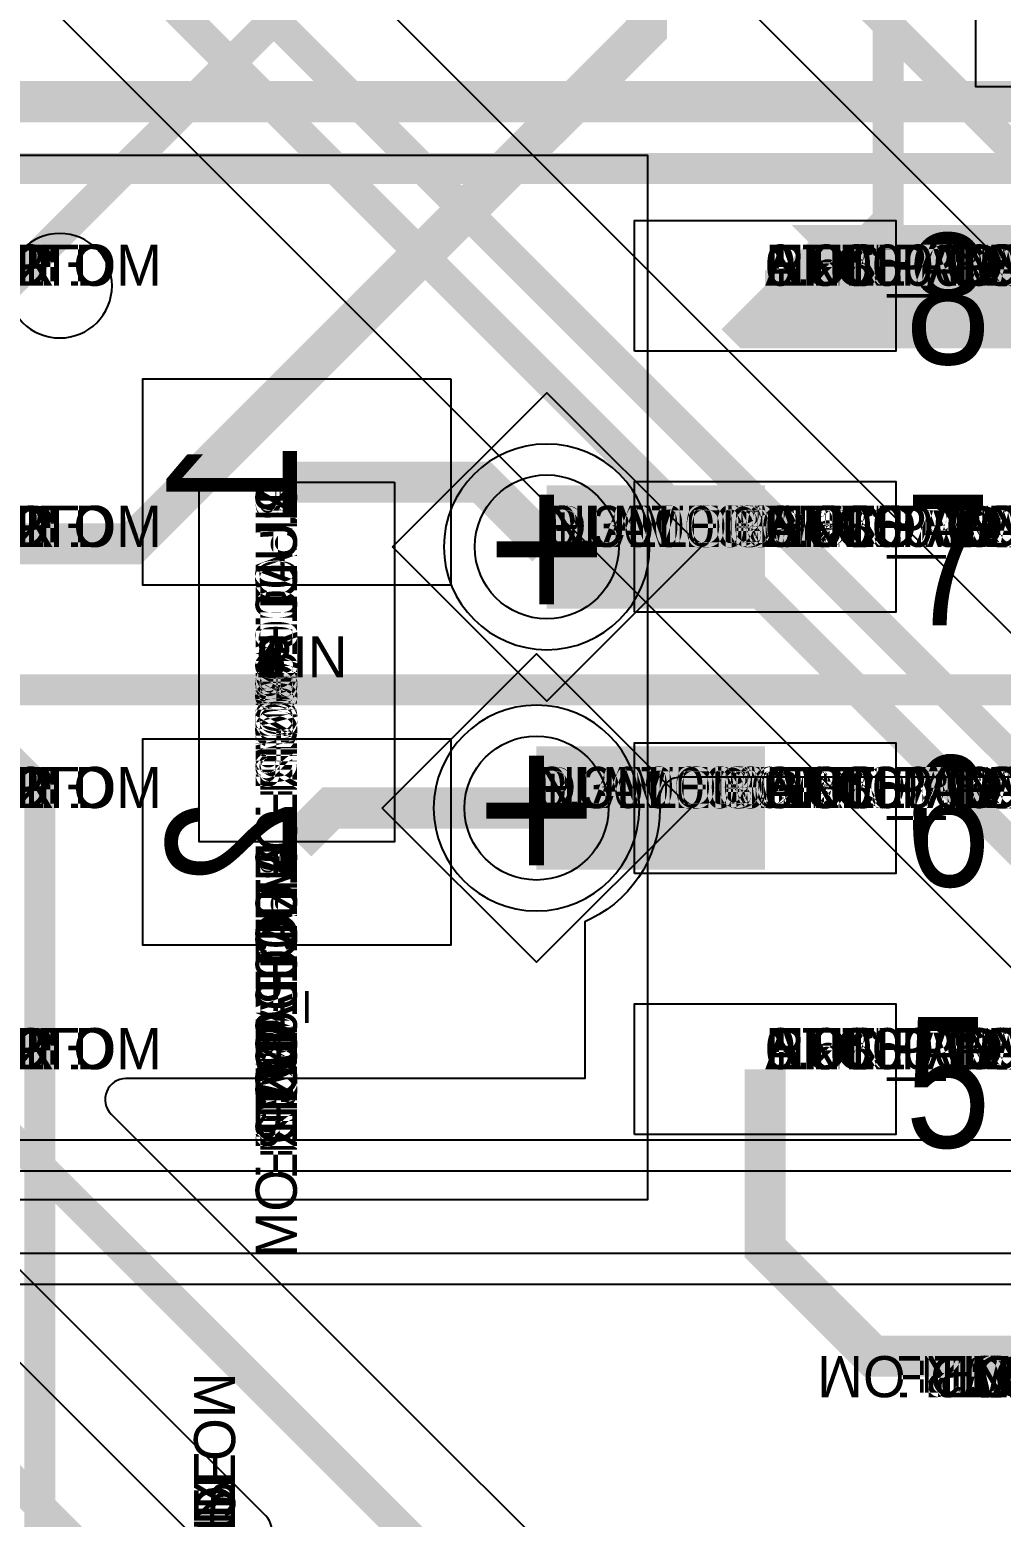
# Model space of a CAD drawing. Extents: x 0 to 323, y 0 to 320.
# Drawn here: x 88.4 to 93.12, y 23.52 to 30.75 of the extents above; entities that cross this region are included whole.
import ezdxf
from ezdxf.enums import TextEntityAlignment as Align

# ---------------------------------------------------------------- set-up
doc = ezdxf.new("R2010")
doc.units = 0
doc.header["$MEASUREMENT"] = 0
doc.layers.get('0').update_dxf_attribs({"linetype": 'CONTINUOUS'})
for name, color, linetype in [('CDN_FIGURES', 7, 'CONTINUOUS'), ('ETCH_BOTTOM', 7, 'CONTINUOUS'), ('ETCH_GND', 3, 'CONTINUOUS'), ('ETCH_INT1', 4, 'CONTINUOUS'), ('ETCH_INT2', 5, 'CONTINUOUS'), ('ETCH_PWR', 6, 'CONTINUOUS'), ('ETCH_TOP', 2, 'CONTINUOUS'), ('MANUFACTURING_NCLEGEND-1-6', 8, 'CONTINUOUS'), ('PACKAGE_GEOMETRY_ASSEMBLY_TOP', 11, 'CONTINUOUS'), ('PACKAGE_GEOMETRY_PIN_NUMBER', 9, 'CONTINUOUS')]:
    doc.layers.add(name, color=color, linetype=linetype)

# ---------------------------------------------------------------- blocks, each defined once
blk = doc.blocks.new('PAD_INFO')
for tag in ['SHAPE_TYPE', 'PAD_HEIGHT', 'PAD_LAYER', 'PAD_TYPE', 'PAD_WIDTH']:
    blk.add_attdef(tag, (0, 0), '', height=0.2)
at = {"flags": 2}
blk.add_attdef('CDN_TYPE', (0, 0), '', height=0.2, dxfattribs=at)
blk = doc.blocks.new('DRILL_INFO')
at = {"flags": 2}
blk.add_attdef('CDN_TYPE', (0, 0), '', height=0.2, dxfattribs=at)
for tag in ['FSHAPE', 'FCHAR', 'DRILL_HEIGHT', 'DIAMETER', 'PLATED', 'DRILL_WIDTH']:
    blk.add_attdef(tag, (0, 0), '', height=0.2)
blk = doc.blocks.new('VIA0700X0300')
at = {"layer": 'ETCH_BOTTOM'}
blk.add_circle((0, 0), 0.35, dxfattribs=at)
at = {"layer": 'ETCH_GND'}
blk.add_circle((0, 0), 0.35, dxfattribs=at)
at = {"layer": 'ETCH_INT1'}
blk.add_circle((0, 0), 0.35, dxfattribs=at)
at = {"layer": 'ETCH_INT2'}
blk.add_circle((0, 0), 0.35, dxfattribs=at)
at = {"layer": 'ETCH_PWR'}
blk.add_circle((0, 0), 0.35, dxfattribs=at)
at = {"layer": 'ETCH_TOP'}
blk.add_circle((0, 0), 0.35, dxfattribs=at)
ref = blk.add_blockref('PAD_INFO', (0, 0))
ref.add_attrib('PAD_LAYER', 'ETCH_TOP', (0, 0), dxfattribs={"height": 0.2})
ref.add_attrib('SHAPE_TYPE', 'NULL', (0, 0), dxfattribs={"height": 0.2})
ref.add_attrib('PAD_TYPE', 'ANTIPAD', (0, 0), dxfattribs={"height": 0.2})
ref.add_attrib('PAD_WIDTH', '0.000000', (0, 0), dxfattribs={"height": 0.2})
ref.add_attrib('PAD_HEIGHT', '0.000000', (0, 0), dxfattribs={"height": 0.2})
ref = blk.add_blockref('PAD_INFO', (0, 0))
ref.add_attrib('PAD_LAYER', 'ETCH_GND', (0, 0), dxfattribs={"height": 0.2})
ref.add_attrib('SHAPE_TYPE', 'NULL', (0, 0), dxfattribs={"height": 0.2})
ref.add_attrib('PAD_TYPE', 'ANTIPAD', (0, 0), dxfattribs={"height": 0.2})
ref.add_attrib('PAD_WIDTH', '0.000000', (0, 0), dxfattribs={"height": 0.2})
ref.add_attrib('PAD_HEIGHT', '0.000000', (0, 0), dxfattribs={"height": 0.2})
ref = blk.add_blockref('PAD_INFO', (0, 0))
ref.add_attrib('PAD_LAYER', 'ETCH_INT1', (0, 0), dxfattribs={"height": 0.2})
ref.add_attrib('SHAPE_TYPE', 'NULL', (0, 0), dxfattribs={"height": 0.2})
ref.add_attrib('PAD_TYPE', 'ANTIPAD', (0, 0), dxfattribs={"height": 0.2})
ref.add_attrib('PAD_WIDTH', '0.000000', (0, 0), dxfattribs={"height": 0.2})
ref.add_attrib('PAD_HEIGHT', '0.000000', (0, 0), dxfattribs={"height": 0.2})
ref = blk.add_blockref('PAD_INFO', (0, 0))
ref.add_attrib('PAD_LAYER', 'ETCH_INT2', (0, 0), dxfattribs={"height": 0.2})
ref.add_attrib('SHAPE_TYPE', 'NULL', (0, 0), dxfattribs={"height": 0.2})
ref.add_attrib('PAD_TYPE', 'ANTIPAD', (0, 0), dxfattribs={"height": 0.2})
ref.add_attrib('PAD_WIDTH', '0.000000', (0, 0), dxfattribs={"height": 0.2})
ref.add_attrib('PAD_HEIGHT', '0.000000', (0, 0), dxfattribs={"height": 0.2})
ref = blk.add_blockref('PAD_INFO', (0, 0))
ref.add_attrib('PAD_LAYER', 'ETCH_PWR', (0, 0), dxfattribs={"height": 0.2})
ref.add_attrib('SHAPE_TYPE', 'NULL', (0, 0), dxfattribs={"height": 0.2})
ref.add_attrib('PAD_TYPE', 'ANTIPAD', (0, 0), dxfattribs={"height": 0.2})
ref.add_attrib('PAD_WIDTH', '0.000000', (0, 0), dxfattribs={"height": 0.2})
ref.add_attrib('PAD_HEIGHT', '0.000000', (0, 0), dxfattribs={"height": 0.2})
ref = blk.add_blockref('PAD_INFO', (0, 0))
ref.add_attrib('PAD_LAYER', 'ETCH_BOTTOM', (0, 0), dxfattribs={"height": 0.2})
ref.add_attrib('SHAPE_TYPE', 'NULL', (0, 0), dxfattribs={"height": 0.2})
ref.add_attrib('PAD_TYPE', 'ANTIPAD', (0, 0), dxfattribs={"height": 0.2})
ref.add_attrib('PAD_WIDTH', '0.000000', (0, 0), dxfattribs={"height": 0.2})
ref.add_attrib('PAD_HEIGHT', '0.000000', (0, 0), dxfattribs={"height": 0.2})
ref = blk.add_blockref('PAD_INFO', (0, 0))
ref.add_attrib('PAD_LAYER', 'ETCH_TOP', (0, 0), dxfattribs={"height": 0.2})
ref.add_attrib('SHAPE_TYPE', 'NULL', (0, 0), dxfattribs={"height": 0.2})
ref.add_attrib('PAD_TYPE', 'THERMAL', (0, 0), dxfattribs={"height": 0.2})
ref.add_attrib('PAD_WIDTH', '0.000000', (0, 0), dxfattribs={"height": 0.2})
ref.add_attrib('PAD_HEIGHT', '0.000000', (0, 0), dxfattribs={"height": 0.2})
ref = blk.add_blockref('PAD_INFO', (0, 0))
ref.add_attrib('PAD_LAYER', 'ETCH_GND', (0, 0), dxfattribs={"height": 0.2})
ref.add_attrib('SHAPE_TYPE', 'NULL', (0, 0), dxfattribs={"height": 0.2})
ref.add_attrib('PAD_TYPE', 'THERMAL', (0, 0), dxfattribs={"height": 0.2})
ref.add_attrib('PAD_WIDTH', '0.000000', (0, 0), dxfattribs={"height": 0.2})
ref.add_attrib('PAD_HEIGHT', '0.000000', (0, 0), dxfattribs={"height": 0.2})
ref = blk.add_blockref('PAD_INFO', (0, 0))
ref.add_attrib('PAD_LAYER', 'ETCH_INT1', (0, 0), dxfattribs={"height": 0.2})
ref.add_attrib('SHAPE_TYPE', 'NULL', (0, 0), dxfattribs={"height": 0.2})
ref.add_attrib('PAD_TYPE', 'THERMAL', (0, 0), dxfattribs={"height": 0.2})
ref.add_attrib('PAD_WIDTH', '0.000000', (0, 0), dxfattribs={"height": 0.2})
ref.add_attrib('PAD_HEIGHT', '0.000000', (0, 0), dxfattribs={"height": 0.2})
ref = blk.add_blockref('PAD_INFO', (0, 0))
ref.add_attrib('PAD_LAYER', 'ETCH_INT2', (0, 0), dxfattribs={"height": 0.2})
ref.add_attrib('SHAPE_TYPE', 'NULL', (0, 0), dxfattribs={"height": 0.2})
ref.add_attrib('PAD_TYPE', 'THERMAL', (0, 0), dxfattribs={"height": 0.2})
ref.add_attrib('PAD_WIDTH', '0.000000', (0, 0), dxfattribs={"height": 0.2})
ref.add_attrib('PAD_HEIGHT', '0.000000', (0, 0), dxfattribs={"height": 0.2})
ref = blk.add_blockref('PAD_INFO', (0, 0))
ref.add_attrib('PAD_LAYER', 'ETCH_PWR', (0, 0), dxfattribs={"height": 0.2})
ref.add_attrib('SHAPE_TYPE', 'NULL', (0, 0), dxfattribs={"height": 0.2})
ref.add_attrib('PAD_TYPE', 'THERMAL', (0, 0), dxfattribs={"height": 0.2})
ref.add_attrib('PAD_WIDTH', '0.000000', (0, 0), dxfattribs={"height": 0.2})
ref.add_attrib('PAD_HEIGHT', '0.000000', (0, 0), dxfattribs={"height": 0.2})
ref = blk.add_blockref('PAD_INFO', (0, 0))
ref.add_attrib('PAD_LAYER', 'ETCH_BOTTOM', (0, 0), dxfattribs={"height": 0.2})
ref.add_attrib('SHAPE_TYPE', 'NULL', (0, 0), dxfattribs={"height": 0.2})
ref.add_attrib('PAD_TYPE', 'THERMAL', (0, 0), dxfattribs={"height": 0.2})
ref.add_attrib('PAD_WIDTH', '0.000000', (0, 0), dxfattribs={"height": 0.2})
ref.add_attrib('PAD_HEIGHT', '0.000000', (0, 0), dxfattribs={"height": 0.2})
ref = blk.add_blockref('PAD_INFO', (0, 0))
ref.add_attrib('PAD_LAYER', 'ETCH_TOP', (0, 0), dxfattribs={"height": 0.2})
ref.add_attrib('SHAPE_TYPE', 'CIRCLE', (0, 0), dxfattribs={"height": 0.2})
ref.add_attrib('PAD_TYPE', 'REGULAR', (0, 0), dxfattribs={"height": 0.2})
ref.add_attrib('PAD_WIDTH', '0.700000', (0, 0), dxfattribs={"height": 0.2})
ref.add_attrib('PAD_HEIGHT', '0.700000', (0, 0), dxfattribs={"height": 0.2})
ref = blk.add_blockref('PAD_INFO', (0, 0))
ref.add_attrib('PAD_LAYER', 'ETCH_GND', (0, 0), dxfattribs={"height": 0.2})
ref.add_attrib('SHAPE_TYPE', 'CIRCLE', (0, 0), dxfattribs={"height": 0.2})
ref.add_attrib('PAD_TYPE', 'REGULAR', (0, 0), dxfattribs={"height": 0.2})
ref.add_attrib('PAD_WIDTH', '0.700000', (0, 0), dxfattribs={"height": 0.2})
ref.add_attrib('PAD_HEIGHT', '0.700000', (0, 0), dxfattribs={"height": 0.2})
ref = blk.add_blockref('PAD_INFO', (0, 0))
ref.add_attrib('PAD_LAYER', 'ETCH_INT1', (0, 0), dxfattribs={"height": 0.2})
ref.add_attrib('SHAPE_TYPE', 'CIRCLE', (0, 0), dxfattribs={"height": 0.2})
ref.add_attrib('PAD_TYPE', 'REGULAR', (0, 0), dxfattribs={"height": 0.2})
ref.add_attrib('PAD_WIDTH', '0.700000', (0, 0), dxfattribs={"height": 0.2})
ref.add_attrib('PAD_HEIGHT', '0.700000', (0, 0), dxfattribs={"height": 0.2})
ref = blk.add_blockref('PAD_INFO', (0, 0))
ref.add_attrib('PAD_LAYER', 'ETCH_INT2', (0, 0), dxfattribs={"height": 0.2})
ref.add_attrib('SHAPE_TYPE', 'CIRCLE', (0, 0), dxfattribs={"height": 0.2})
ref.add_attrib('PAD_TYPE', 'REGULAR', (0, 0), dxfattribs={"height": 0.2})
ref.add_attrib('PAD_WIDTH', '0.700000', (0, 0), dxfattribs={"height": 0.2})
ref.add_attrib('PAD_HEIGHT', '0.700000', (0, 0), dxfattribs={"height": 0.2})
ref = blk.add_blockref('PAD_INFO', (0, 0))
ref.add_attrib('PAD_LAYER', 'ETCH_PWR', (0, 0), dxfattribs={"height": 0.2})
ref.add_attrib('SHAPE_TYPE', 'CIRCLE', (0, 0), dxfattribs={"height": 0.2})
ref.add_attrib('PAD_TYPE', 'REGULAR', (0, 0), dxfattribs={"height": 0.2})
ref.add_attrib('PAD_WIDTH', '0.700000', (0, 0), dxfattribs={"height": 0.2})
ref.add_attrib('PAD_HEIGHT', '0.700000', (0, 0), dxfattribs={"height": 0.2})
ref = blk.add_blockref('PAD_INFO', (0, 0))
ref.add_attrib('PAD_LAYER', 'ETCH_BOTTOM', (0, 0), dxfattribs={"height": 0.2})
ref.add_attrib('SHAPE_TYPE', 'CIRCLE', (0, 0), dxfattribs={"height": 0.2})
ref.add_attrib('PAD_TYPE', 'REGULAR', (0, 0), dxfattribs={"height": 0.2})
ref.add_attrib('PAD_WIDTH', '0.700000', (0, 0), dxfattribs={"height": 0.2})
ref.add_attrib('PAD_HEIGHT', '0.700000', (0, 0), dxfattribs={"height": 0.2})
ref = blk.add_blockref('DRILL_INFO', (0, 0))
ref.add_attrib('DIAMETER', '0.300000', (0, 0), dxfattribs={"height": 0.2})
ref.add_attrib('PLATED', 'PLATED', (0, 0), dxfattribs={"height": 0.2})
ref.add_attrib('FSHAPE', 'DIAMOND', (0, 0), dxfattribs={"height": 0.2})
ref.add_attrib('FCHAR', '+', (0, 0), dxfattribs={"height": 0.2})
ref.add_attrib('DRILL_WIDTH', '1.500000', (0, 0), dxfattribs={"height": 0.2})
ref.add_attrib('DRILL_HEIGHT', '1.500000', (0, 0), dxfattribs={"height": 0.2})
for tag in ['CDN_TYPE', 'PIN']:
    blk.add_attdef(tag, (0, 0), '', height=0.2)
at = {"flags": 2}
for tag in ['PSTKNAME', 'BBV']:
    blk.add_attdef(tag, (0, 0), '', height=0.2, dxfattribs=at)
blk = doc.blocks.new('FIGURE_DIAMOND')
at = {"layer": 'CDN_FIGURES'}
blk.add_lwpolyline([(-0.5, 0), (0, 0.5), (0.5, 0), (0, -0.5)], close=True, dxfattribs=at)
blk = doc.blocks.new('SMD50_25')
at = {"layer": 'ETCH_TOP'}
blk.add_lwpolyline([(-0.635, -0.3175), (-0.635, 0.3175), (0.635, 0.3175), (0.635, -0.3175)], close=True, dxfattribs=at)
ref = blk.add_blockref('PAD_INFO', (0, 0))
ref.add_attrib('PAD_LAYER', 'ETCH_TOP', (0, 0), dxfattribs={"height": 0.2})
ref.add_attrib('SHAPE_TYPE', 'NULL', (0, 0), dxfattribs={"height": 0.2})
ref.add_attrib('PAD_TYPE', 'ANTIPAD', (0, 0), dxfattribs={"height": 0.2})
ref.add_attrib('PAD_WIDTH', '0.000000', (0, 0), dxfattribs={"height": 0.2})
ref.add_attrib('PAD_HEIGHT', '0.000000', (0, 0), dxfattribs={"height": 0.2})
ref = blk.add_blockref('PAD_INFO', (0, 0))
ref.add_attrib('PAD_LAYER', 'ETCH_GND', (0, 0), dxfattribs={"height": 0.2})
ref.add_attrib('SHAPE_TYPE', 'NULL', (0, 0), dxfattribs={"height": 0.2})
ref.add_attrib('PAD_TYPE', 'ANTIPAD', (0, 0), dxfattribs={"height": 0.2})
ref.add_attrib('PAD_WIDTH', '0.000000', (0, 0), dxfattribs={"height": 0.2})
ref.add_attrib('PAD_HEIGHT', '0.000000', (0, 0), dxfattribs={"height": 0.2})
ref = blk.add_blockref('PAD_INFO', (0, 0))
ref.add_attrib('PAD_LAYER', 'ETCH_INT1', (0, 0), dxfattribs={"height": 0.2})
ref.add_attrib('SHAPE_TYPE', 'NULL', (0, 0), dxfattribs={"height": 0.2})
ref.add_attrib('PAD_TYPE', 'ANTIPAD', (0, 0), dxfattribs={"height": 0.2})
ref.add_attrib('PAD_WIDTH', '0.000000', (0, 0), dxfattribs={"height": 0.2})
ref.add_attrib('PAD_HEIGHT', '0.000000', (0, 0), dxfattribs={"height": 0.2})
ref = blk.add_blockref('PAD_INFO', (0, 0))
ref.add_attrib('PAD_LAYER', 'ETCH_INT2', (0, 0), dxfattribs={"height": 0.2})
ref.add_attrib('SHAPE_TYPE', 'NULL', (0, 0), dxfattribs={"height": 0.2})
ref.add_attrib('PAD_TYPE', 'ANTIPAD', (0, 0), dxfattribs={"height": 0.2})
ref.add_attrib('PAD_WIDTH', '0.000000', (0, 0), dxfattribs={"height": 0.2})
ref.add_attrib('PAD_HEIGHT', '0.000000', (0, 0), dxfattribs={"height": 0.2})
ref = blk.add_blockref('PAD_INFO', (0, 0))
ref.add_attrib('PAD_LAYER', 'ETCH_PWR', (0, 0), dxfattribs={"height": 0.2})
ref.add_attrib('SHAPE_TYPE', 'NULL', (0, 0), dxfattribs={"height": 0.2})
ref.add_attrib('PAD_TYPE', 'ANTIPAD', (0, 0), dxfattribs={"height": 0.2})
ref.add_attrib('PAD_WIDTH', '0.000000', (0, 0), dxfattribs={"height": 0.2})
ref.add_attrib('PAD_HEIGHT', '0.000000', (0, 0), dxfattribs={"height": 0.2})
ref = blk.add_blockref('PAD_INFO', (0, 0))
ref.add_attrib('PAD_LAYER', 'ETCH_BOTTOM', (0, 0), dxfattribs={"height": 0.2})
ref.add_attrib('SHAPE_TYPE', 'NULL', (0, 0), dxfattribs={"height": 0.2})
ref.add_attrib('PAD_TYPE', 'ANTIPAD', (0, 0), dxfattribs={"height": 0.2})
ref.add_attrib('PAD_WIDTH', '0.000000', (0, 0), dxfattribs={"height": 0.2})
ref.add_attrib('PAD_HEIGHT', '0.000000', (0, 0), dxfattribs={"height": 0.2})
ref = blk.add_blockref('PAD_INFO', (0, 0))
ref.add_attrib('PAD_LAYER', 'ETCH_TOP', (0, 0), dxfattribs={"height": 0.2})
ref.add_attrib('SHAPE_TYPE', 'NULL', (0, 0), dxfattribs={"height": 0.2})
ref.add_attrib('PAD_TYPE', 'THERMAL', (0, 0), dxfattribs={"height": 0.2})
ref.add_attrib('PAD_WIDTH', '0.000000', (0, 0), dxfattribs={"height": 0.2})
ref.add_attrib('PAD_HEIGHT', '0.000000', (0, 0), dxfattribs={"height": 0.2})
ref = blk.add_blockref('PAD_INFO', (0, 0))
ref.add_attrib('PAD_LAYER', 'ETCH_GND', (0, 0), dxfattribs={"height": 0.2})
ref.add_attrib('SHAPE_TYPE', 'NULL', (0, 0), dxfattribs={"height": 0.2})
ref.add_attrib('PAD_TYPE', 'THERMAL', (0, 0), dxfattribs={"height": 0.2})
ref.add_attrib('PAD_WIDTH', '0.000000', (0, 0), dxfattribs={"height": 0.2})
ref.add_attrib('PAD_HEIGHT', '0.000000', (0, 0), dxfattribs={"height": 0.2})
ref = blk.add_blockref('PAD_INFO', (0, 0))
ref.add_attrib('PAD_LAYER', 'ETCH_INT1', (0, 0), dxfattribs={"height": 0.2})
ref.add_attrib('SHAPE_TYPE', 'NULL', (0, 0), dxfattribs={"height": 0.2})
ref.add_attrib('PAD_TYPE', 'THERMAL', (0, 0), dxfattribs={"height": 0.2})
ref.add_attrib('PAD_WIDTH', '0.000000', (0, 0), dxfattribs={"height": 0.2})
ref.add_attrib('PAD_HEIGHT', '0.000000', (0, 0), dxfattribs={"height": 0.2})
ref = blk.add_blockref('PAD_INFO', (0, 0))
ref.add_attrib('PAD_LAYER', 'ETCH_INT2', (0, 0), dxfattribs={"height": 0.2})
ref.add_attrib('SHAPE_TYPE', 'NULL', (0, 0), dxfattribs={"height": 0.2})
ref.add_attrib('PAD_TYPE', 'THERMAL', (0, 0), dxfattribs={"height": 0.2})
ref.add_attrib('PAD_WIDTH', '0.000000', (0, 0), dxfattribs={"height": 0.2})
ref.add_attrib('PAD_HEIGHT', '0.000000', (0, 0), dxfattribs={"height": 0.2})
ref = blk.add_blockref('PAD_INFO', (0, 0))
ref.add_attrib('PAD_LAYER', 'ETCH_PWR', (0, 0), dxfattribs={"height": 0.2})
ref.add_attrib('SHAPE_TYPE', 'NULL', (0, 0), dxfattribs={"height": 0.2})
ref.add_attrib('PAD_TYPE', 'THERMAL', (0, 0), dxfattribs={"height": 0.2})
ref.add_attrib('PAD_WIDTH', '0.000000', (0, 0), dxfattribs={"height": 0.2})
ref.add_attrib('PAD_HEIGHT', '0.000000', (0, 0), dxfattribs={"height": 0.2})
ref = blk.add_blockref('PAD_INFO', (0, 0))
ref.add_attrib('PAD_LAYER', 'ETCH_BOTTOM', (0, 0), dxfattribs={"height": 0.2})
ref.add_attrib('SHAPE_TYPE', 'NULL', (0, 0), dxfattribs={"height": 0.2})
ref.add_attrib('PAD_TYPE', 'THERMAL', (0, 0), dxfattribs={"height": 0.2})
ref.add_attrib('PAD_WIDTH', '0.000000', (0, 0), dxfattribs={"height": 0.2})
ref.add_attrib('PAD_HEIGHT', '0.000000', (0, 0), dxfattribs={"height": 0.2})
ref = blk.add_blockref('PAD_INFO', (0, 0))
ref.add_attrib('PAD_LAYER', 'ETCH_TOP', (0, 0), dxfattribs={"height": 0.2})
ref.add_attrib('SHAPE_TYPE', 'RECTANGLE', (0, 0), dxfattribs={"height": 0.2})
ref.add_attrib('PAD_TYPE', 'REGULAR', (0, 0), dxfattribs={"height": 0.2})
ref.add_attrib('PAD_WIDTH', '1.270000', (0, 0), dxfattribs={"height": 0.2})
ref.add_attrib('PAD_HEIGHT', '0.635000', (0, 0), dxfattribs={"height": 0.2})
ref = blk.add_blockref('PAD_INFO', (0, 0))
ref.add_attrib('PAD_LAYER', 'ETCH_GND', (0, 0), dxfattribs={"height": 0.2})
ref.add_attrib('SHAPE_TYPE', 'NULL', (0, 0), dxfattribs={"height": 0.2})
ref.add_attrib('PAD_TYPE', 'REGULAR', (0, 0), dxfattribs={"height": 0.2})
ref.add_attrib('PAD_WIDTH', '0.000000', (0, 0), dxfattribs={"height": 0.2})
ref.add_attrib('PAD_HEIGHT', '0.000000', (0, 0), dxfattribs={"height": 0.2})
ref = blk.add_blockref('PAD_INFO', (0, 0))
ref.add_attrib('PAD_LAYER', 'ETCH_INT1', (0, 0), dxfattribs={"height": 0.2})
ref.add_attrib('SHAPE_TYPE', 'NULL', (0, 0), dxfattribs={"height": 0.2})
ref.add_attrib('PAD_TYPE', 'REGULAR', (0, 0), dxfattribs={"height": 0.2})
ref.add_attrib('PAD_WIDTH', '0.000000', (0, 0), dxfattribs={"height": 0.2})
ref.add_attrib('PAD_HEIGHT', '0.000000', (0, 0), dxfattribs={"height": 0.2})
ref = blk.add_blockref('PAD_INFO', (0, 0))
ref.add_attrib('PAD_LAYER', 'ETCH_INT2', (0, 0), dxfattribs={"height": 0.2})
ref.add_attrib('SHAPE_TYPE', 'NULL', (0, 0), dxfattribs={"height": 0.2})
ref.add_attrib('PAD_TYPE', 'REGULAR', (0, 0), dxfattribs={"height": 0.2})
ref.add_attrib('PAD_WIDTH', '0.000000', (0, 0), dxfattribs={"height": 0.2})
ref.add_attrib('PAD_HEIGHT', '0.000000', (0, 0), dxfattribs={"height": 0.2})
ref = blk.add_blockref('PAD_INFO', (0, 0))
ref.add_attrib('PAD_LAYER', 'ETCH_PWR', (0, 0), dxfattribs={"height": 0.2})
ref.add_attrib('SHAPE_TYPE', 'NULL', (0, 0), dxfattribs={"height": 0.2})
ref.add_attrib('PAD_TYPE', 'REGULAR', (0, 0), dxfattribs={"height": 0.2})
ref.add_attrib('PAD_WIDTH', '0.000000', (0, 0), dxfattribs={"height": 0.2})
ref.add_attrib('PAD_HEIGHT', '0.000000', (0, 0), dxfattribs={"height": 0.2})
ref = blk.add_blockref('PAD_INFO', (0, 0))
ref.add_attrib('PAD_LAYER', 'ETCH_BOTTOM', (0, 0), dxfattribs={"height": 0.2})
ref.add_attrib('SHAPE_TYPE', 'NULL', (0, 0), dxfattribs={"height": 0.2})
ref.add_attrib('PAD_TYPE', 'REGULAR', (0, 0), dxfattribs={"height": 0.2})
ref.add_attrib('PAD_WIDTH', '0.000000', (0, 0), dxfattribs={"height": 0.2})
ref.add_attrib('PAD_HEIGHT', '0.000000', (0, 0), dxfattribs={"height": 0.2})
ref = blk.add_blockref('DRILL_INFO', (0, 0))
ref.add_attrib('DIAMETER', '0.000000', (0, 0), dxfattribs={"height": 0.2})
ref.add_attrib('PLATED', 'NON_PLATED', (0, 0), dxfattribs={"height": 0.2})
ref.add_attrib('FSHAPE', 'NULL', (0, 0), dxfattribs={"height": 0.2})
ref.add_attrib('DRILL_WIDTH', '0.000000', (0, 0), dxfattribs={"height": 0.2})
ref.add_attrib('DRILL_HEIGHT', '0.000000', (0, 0), dxfattribs={"height": 0.2})
for tag in ['CDN_TYPE', 'PIN']:
    blk.add_attdef(tag, (0, 0), '', height=0.2)
at = {"flags": 2}
for tag in ['PSTKNAME', 'BBV']:
    blk.add_attdef(tag, (0, 0), '', height=0.2, dxfattribs=at)
blk = doc.blocks.new('SOIC8')
at = {"layer": 'PACKAGE_GEOMETRY_ASSEMBLY_TOP'}
blk.add_lwpolyline([(-1.905, -2.54), (-1.905, 2.54), (1.905, 2.54), (1.905, -2.54)], close=True, dxfattribs=at)
blk.add_lwpolyline([(-0.6985, 1.905, 1), (-1.2065, 1.905, 1)], format="xyb", close=True, dxfattribs=at)
at = {"layer": 'ETCH_TOP'}
ref = blk.add_blockref('SMD50_25', (-2.4765, 1.905), dxfattribs=at)
ref.add_attrib('CDN_TYPE', 'PIN', (0, 0), dxfattribs={"height": 0.2})
ref.add_attrib('PIN', '1', (0, 0), dxfattribs={"height": 0.2})
ref = blk.add_blockref('SMD50_25', (2.4765, 1.905), dxfattribs=at)
ref.add_attrib('CDN_TYPE', 'PIN', (0, 0), dxfattribs={"height": 0.2})
ref.add_attrib('PIN', '8', (0, 0), dxfattribs={"height": 0.2})
ref = blk.add_blockref('SMD50_25', (-2.4765, 0.635), dxfattribs=at)
ref.add_attrib('CDN_TYPE', 'PIN', (0, 0), dxfattribs={"height": 0.2})
ref.add_attrib('PIN', '2', (0, 0), dxfattribs={"height": 0.2})
ref = blk.add_blockref('SMD50_25', (2.4765, 0.635), dxfattribs=at)
ref.add_attrib('CDN_TYPE', 'PIN', (0, 0), dxfattribs={"height": 0.2})
ref.add_attrib('PIN', '7', (0, 0), dxfattribs={"height": 0.2})
ref = blk.add_blockref('SMD50_25', (-2.4765, -0.635), dxfattribs=at)
ref.add_attrib('CDN_TYPE', 'PIN', (0, 0), dxfattribs={"height": 0.2})
ref.add_attrib('PIN', '3', (0, 0), dxfattribs={"height": 0.2})
ref = blk.add_blockref('SMD50_25', (-2.4765, -1.905), dxfattribs=at)
ref.add_attrib('CDN_TYPE', 'PIN', (0, 0), dxfattribs={"height": 0.2})
ref.add_attrib('PIN', '4', (0, 0), dxfattribs={"height": 0.2})
ref = blk.add_blockref('SMD50_25', (2.4765, -1.905), dxfattribs=at)
ref.add_attrib('CDN_TYPE', 'PIN', (0, 0), dxfattribs={"height": 0.2})
ref.add_attrib('PIN', '5', (0, 0), dxfattribs={"height": 0.2})
ref = blk.add_blockref('SMD50_25', (2.4765, -0.635), dxfattribs=at)
ref.add_attrib('CDN_TYPE', 'PIN', (0, 0), dxfattribs={"height": 0.2})
ref.add_attrib('PIN', '6', (0, 0), dxfattribs={"height": 0.2})
at = {"flags": 2}
for tag in ['SYMBOL_TYPE', 'CDN_TYPE', 'REFDES']:
    blk.add_attdef(tag, (0, 0), '', height=0.2, dxfattribs=at)
blk = doc.blocks.new('RC1000X1500TS')
at = {"layer": 'ETCH_TOP'}
blk.add_lwpolyline([(-0.5, -0.75), (-0.5, 0.75), (0.5, 0.75), (0.5, -0.75)], close=True, dxfattribs=at)
ref = blk.add_blockref('PAD_INFO', (0, 0))
ref.add_attrib('PAD_LAYER', 'ETCH_TOP', (0, 0), dxfattribs={"height": 0.2})
ref.add_attrib('SHAPE_TYPE', 'NULL', (0, 0), dxfattribs={"height": 0.2})
ref.add_attrib('PAD_TYPE', 'ANTIPAD', (0, 0), dxfattribs={"height": 0.2})
ref.add_attrib('PAD_WIDTH', '0.000000', (0, 0), dxfattribs={"height": 0.2})
ref.add_attrib('PAD_HEIGHT', '0.000000', (0, 0), dxfattribs={"height": 0.2})
ref = blk.add_blockref('PAD_INFO', (0, 0))
ref.add_attrib('PAD_LAYER', 'ETCH_GND', (0, 0), dxfattribs={"height": 0.2})
ref.add_attrib('SHAPE_TYPE', 'NULL', (0, 0), dxfattribs={"height": 0.2})
ref.add_attrib('PAD_TYPE', 'ANTIPAD', (0, 0), dxfattribs={"height": 0.2})
ref.add_attrib('PAD_WIDTH', '0.000000', (0, 0), dxfattribs={"height": 0.2})
ref.add_attrib('PAD_HEIGHT', '0.000000', (0, 0), dxfattribs={"height": 0.2})
ref = blk.add_blockref('PAD_INFO', (0, 0))
ref.add_attrib('PAD_LAYER', 'ETCH_INT1', (0, 0), dxfattribs={"height": 0.2})
ref.add_attrib('SHAPE_TYPE', 'NULL', (0, 0), dxfattribs={"height": 0.2})
ref.add_attrib('PAD_TYPE', 'ANTIPAD', (0, 0), dxfattribs={"height": 0.2})
ref.add_attrib('PAD_WIDTH', '0.000000', (0, 0), dxfattribs={"height": 0.2})
ref.add_attrib('PAD_HEIGHT', '0.000000', (0, 0), dxfattribs={"height": 0.2})
ref = blk.add_blockref('PAD_INFO', (0, 0))
ref.add_attrib('PAD_LAYER', 'ETCH_INT2', (0, 0), dxfattribs={"height": 0.2})
ref.add_attrib('SHAPE_TYPE', 'NULL', (0, 0), dxfattribs={"height": 0.2})
ref.add_attrib('PAD_TYPE', 'ANTIPAD', (0, 0), dxfattribs={"height": 0.2})
ref.add_attrib('PAD_WIDTH', '0.000000', (0, 0), dxfattribs={"height": 0.2})
ref.add_attrib('PAD_HEIGHT', '0.000000', (0, 0), dxfattribs={"height": 0.2})
ref = blk.add_blockref('PAD_INFO', (0, 0))
ref.add_attrib('PAD_LAYER', 'ETCH_PWR', (0, 0), dxfattribs={"height": 0.2})
ref.add_attrib('SHAPE_TYPE', 'NULL', (0, 0), dxfattribs={"height": 0.2})
ref.add_attrib('PAD_TYPE', 'ANTIPAD', (0, 0), dxfattribs={"height": 0.2})
ref.add_attrib('PAD_WIDTH', '0.000000', (0, 0), dxfattribs={"height": 0.2})
ref.add_attrib('PAD_HEIGHT', '0.000000', (0, 0), dxfattribs={"height": 0.2})
ref = blk.add_blockref('PAD_INFO', (0, 0))
ref.add_attrib('PAD_LAYER', 'ETCH_BOTTOM', (0, 0), dxfattribs={"height": 0.2})
ref.add_attrib('SHAPE_TYPE', 'NULL', (0, 0), dxfattribs={"height": 0.2})
ref.add_attrib('PAD_TYPE', 'ANTIPAD', (0, 0), dxfattribs={"height": 0.2})
ref.add_attrib('PAD_WIDTH', '0.000000', (0, 0), dxfattribs={"height": 0.2})
ref.add_attrib('PAD_HEIGHT', '0.000000', (0, 0), dxfattribs={"height": 0.2})
ref = blk.add_blockref('PAD_INFO', (0, 0))
ref.add_attrib('PAD_LAYER', 'ETCH_TOP', (0, 0), dxfattribs={"height": 0.2})
ref.add_attrib('SHAPE_TYPE', 'NULL', (0, 0), dxfattribs={"height": 0.2})
ref.add_attrib('PAD_TYPE', 'THERMAL', (0, 0), dxfattribs={"height": 0.2})
ref.add_attrib('PAD_WIDTH', '0.000000', (0, 0), dxfattribs={"height": 0.2})
ref.add_attrib('PAD_HEIGHT', '0.000000', (0, 0), dxfattribs={"height": 0.2})
ref = blk.add_blockref('PAD_INFO', (0, 0))
ref.add_attrib('PAD_LAYER', 'ETCH_GND', (0, 0), dxfattribs={"height": 0.2})
ref.add_attrib('SHAPE_TYPE', 'NULL', (0, 0), dxfattribs={"height": 0.2})
ref.add_attrib('PAD_TYPE', 'THERMAL', (0, 0), dxfattribs={"height": 0.2})
ref.add_attrib('PAD_WIDTH', '0.000000', (0, 0), dxfattribs={"height": 0.2})
ref.add_attrib('PAD_HEIGHT', '0.000000', (0, 0), dxfattribs={"height": 0.2})
ref = blk.add_blockref('PAD_INFO', (0, 0))
ref.add_attrib('PAD_LAYER', 'ETCH_INT1', (0, 0), dxfattribs={"height": 0.2})
ref.add_attrib('SHAPE_TYPE', 'NULL', (0, 0), dxfattribs={"height": 0.2})
ref.add_attrib('PAD_TYPE', 'THERMAL', (0, 0), dxfattribs={"height": 0.2})
ref.add_attrib('PAD_WIDTH', '0.000000', (0, 0), dxfattribs={"height": 0.2})
ref.add_attrib('PAD_HEIGHT', '0.000000', (0, 0), dxfattribs={"height": 0.2})
ref = blk.add_blockref('PAD_INFO', (0, 0))
ref.add_attrib('PAD_LAYER', 'ETCH_INT2', (0, 0), dxfattribs={"height": 0.2})
ref.add_attrib('SHAPE_TYPE', 'NULL', (0, 0), dxfattribs={"height": 0.2})
ref.add_attrib('PAD_TYPE', 'THERMAL', (0, 0), dxfattribs={"height": 0.2})
ref.add_attrib('PAD_WIDTH', '0.000000', (0, 0), dxfattribs={"height": 0.2})
ref.add_attrib('PAD_HEIGHT', '0.000000', (0, 0), dxfattribs={"height": 0.2})
ref = blk.add_blockref('PAD_INFO', (0, 0))
ref.add_attrib('PAD_LAYER', 'ETCH_PWR', (0, 0), dxfattribs={"height": 0.2})
ref.add_attrib('SHAPE_TYPE', 'NULL', (0, 0), dxfattribs={"height": 0.2})
ref.add_attrib('PAD_TYPE', 'THERMAL', (0, 0), dxfattribs={"height": 0.2})
ref.add_attrib('PAD_WIDTH', '0.000000', (0, 0), dxfattribs={"height": 0.2})
ref.add_attrib('PAD_HEIGHT', '0.000000', (0, 0), dxfattribs={"height": 0.2})
ref = blk.add_blockref('PAD_INFO', (0, 0))
ref.add_attrib('PAD_LAYER', 'ETCH_BOTTOM', (0, 0), dxfattribs={"height": 0.2})
ref.add_attrib('SHAPE_TYPE', 'NULL', (0, 0), dxfattribs={"height": 0.2})
ref.add_attrib('PAD_TYPE', 'THERMAL', (0, 0), dxfattribs={"height": 0.2})
ref.add_attrib('PAD_WIDTH', '0.000000', (0, 0), dxfattribs={"height": 0.2})
ref.add_attrib('PAD_HEIGHT', '0.000000', (0, 0), dxfattribs={"height": 0.2})
ref = blk.add_blockref('PAD_INFO', (0, 0))
ref.add_attrib('PAD_LAYER', 'ETCH_GND', (0, 0), dxfattribs={"height": 0.2})
ref.add_attrib('SHAPE_TYPE', 'NULL', (0, 0), dxfattribs={"height": 0.2})
ref.add_attrib('PAD_TYPE', 'REGULAR', (0, 0), dxfattribs={"height": 0.2})
ref.add_attrib('PAD_WIDTH', '0.000000', (0, 0), dxfattribs={"height": 0.2})
ref.add_attrib('PAD_HEIGHT', '0.000000', (0, 0), dxfattribs={"height": 0.2})
ref = blk.add_blockref('PAD_INFO', (0, 0))
ref.add_attrib('PAD_LAYER', 'ETCH_INT1', (0, 0), dxfattribs={"height": 0.2})
ref.add_attrib('SHAPE_TYPE', 'NULL', (0, 0), dxfattribs={"height": 0.2})
ref.add_attrib('PAD_TYPE', 'REGULAR', (0, 0), dxfattribs={"height": 0.2})
ref.add_attrib('PAD_WIDTH', '0.000000', (0, 0), dxfattribs={"height": 0.2})
ref.add_attrib('PAD_HEIGHT', '0.000000', (0, 0), dxfattribs={"height": 0.2})
ref = blk.add_blockref('PAD_INFO', (0, 0))
ref.add_attrib('PAD_LAYER', 'ETCH_INT2', (0, 0), dxfattribs={"height": 0.2})
ref.add_attrib('SHAPE_TYPE', 'NULL', (0, 0), dxfattribs={"height": 0.2})
ref.add_attrib('PAD_TYPE', 'REGULAR', (0, 0), dxfattribs={"height": 0.2})
ref.add_attrib('PAD_WIDTH', '0.000000', (0, 0), dxfattribs={"height": 0.2})
ref.add_attrib('PAD_HEIGHT', '0.000000', (0, 0), dxfattribs={"height": 0.2})
ref = blk.add_blockref('PAD_INFO', (0, 0))
ref.add_attrib('PAD_LAYER', 'ETCH_PWR', (0, 0), dxfattribs={"height": 0.2})
ref.add_attrib('SHAPE_TYPE', 'NULL', (0, 0), dxfattribs={"height": 0.2})
ref.add_attrib('PAD_TYPE', 'REGULAR', (0, 0), dxfattribs={"height": 0.2})
ref.add_attrib('PAD_WIDTH', '0.000000', (0, 0), dxfattribs={"height": 0.2})
ref.add_attrib('PAD_HEIGHT', '0.000000', (0, 0), dxfattribs={"height": 0.2})
ref = blk.add_blockref('PAD_INFO', (0, 0))
ref.add_attrib('PAD_LAYER', 'ETCH_BOTTOM', (0, 0), dxfattribs={"height": 0.2})
ref.add_attrib('SHAPE_TYPE', 'NULL', (0, 0), dxfattribs={"height": 0.2})
ref.add_attrib('PAD_TYPE', 'REGULAR', (0, 0), dxfattribs={"height": 0.2})
ref.add_attrib('PAD_WIDTH', '0.000000', (0, 0), dxfattribs={"height": 0.2})
ref.add_attrib('PAD_HEIGHT', '0.000000', (0, 0), dxfattribs={"height": 0.2})
ref = blk.add_blockref('DRILL_INFO', (0, 0))
ref.add_attrib('DIAMETER', '0.000000', (0, 0), dxfattribs={"height": 0.2})
ref.add_attrib('PLATED', 'PLATED', (0, 0), dxfattribs={"height": 0.2})
ref.add_attrib('FSHAPE', 'NULL', (0, 0), dxfattribs={"height": 0.2})
ref.add_attrib('DRILL_WIDTH', '0.000000', (0, 0), dxfattribs={"height": 0.2})
ref.add_attrib('DRILL_HEIGHT', '0.000000', (0, 0), dxfattribs={"height": 0.2})
ref = blk.add_blockref('PAD_INFO', (0, 0))
ref.add_attrib('PAD_LAYER', 'ETCH_TOP', (0, 0), dxfattribs={"height": 0.2})
ref.add_attrib('SHAPE_TYPE', 'RECTANGLE', (0, 0), dxfattribs={"height": 0.2})
ref.add_attrib('PAD_TYPE', 'REGULAR', (0, 0), dxfattribs={"height": 0.2})
ref.add_attrib('PAD_WIDTH', '1.000000', (0, 0), dxfattribs={"height": 0.2})
ref.add_attrib('PAD_HEIGHT', '1.500000', (0, 0), dxfattribs={"height": 0.2})
for tag in ['CDN_TYPE', 'PIN']:
    blk.add_attdef(tag, (0, 0), '', height=0.2)
at = {"flags": 2}
for tag in ['PSTKNAME', 'BBV']:
    blk.add_attdef(tag, (0, 0), '', height=0.2, dxfattribs=at)
blk = doc.blocks.new('F56')
at = {"layer": 'PACKAGE_GEOMETRY_ASSEMBLY_TOP'}
blk.add_lwpolyline([(0, -0.475), (1.75, -0.475), (1.75, 0.475), (0, 0.475)], close=True, dxfattribs=at)
at = {"layer": 'ETCH_TOP'}
ref = blk.add_blockref('RC1000X1500TS', (0, 0), dxfattribs=at)
ref.add_attrib('CDN_TYPE', 'PIN', (0, 0), dxfattribs={"height": 0.2})
ref.add_attrib('PIN', '1', (0, 0), dxfattribs={"height": 0.2})
ref = blk.add_blockref('RC1000X1500TS', (1.75, 0), dxfattribs=at)
ref.add_attrib('CDN_TYPE', 'PIN', (0, 0), dxfattribs={"height": 0.2})
ref.add_attrib('PIN', '2', (0, 0), dxfattribs={"height": 0.2})
at = {"flags": 2}
for tag in ['SYMBOL_TYPE', 'CDN_TYPE', 'REFDES']:
    blk.add_attdef(tag, (0, 0), '', height=0.2, dxfattribs=at)

msp = doc.modelspace()

# ---------------------------------------------------------------- linework, layer by layer
at = {"layer": 'ETCH_BOTTOM'}
for points, format in [([(103.106, 76.338, 0.15, 0.15, 0), (103.106, 52.814, 0.15, 0.15, 0), (101.425, 51.133, 0.15, 0.15, 0), (101.425, 47.0617, 0.15, 0.15, 0), (101.611, 46.8757, 0.15, 0.15, 0), (102.325, 46.1616, 0.15, 0.15, 0), (102.325, 44.9618, 0.15, 0.15, 0), (102.6618, 44.625, 0.15, 0.15, 0), (103.1333, 44.625, 0.15, 0.15, 0), (104.325, 43.4333, 0.15, 0.15, 0), (104.325, 36.2153, 0.15, 0.15, 0), (95.6497, 27.54, 0.15, 0.15, 0), (86.16, 27.54, 0.15, 0.15, 0), (85.585, 26.965, 0.15, 0.15, 0)], "xyseb"), ([(86.425, 16.9117, 0.15, 0.15, 0), (86.425, 18.975, 0.15, 0.15, 0), (84.71, 20.69, 0.15, 0.15, 0), (84.71, 29.2232, 0.15, 0.15, 0), (85.5618, 30.075, 0.15, 0.15, 0), (97.725, 30.075, 0.15, 0.15, 0), (104, 36.35, 0.2, 0.2, 0), (104, 43.2986, 0.2, 0.2, 0), (102.9986, 44.3, 0.2, 0.2, 0), (102.5271, 44.3, 0.2, 0.2, 0), (101.1, 45.7271, 0.2, 0.2, 0), (101.1, 51.7, 0.2, 0.2, 0), (101.76, 52.36, 0.2, 0.2, 0), (101.76, 61.8679, 0.2, 0.2, 0), (100.3279, 63.3, 0.2, 0.2, 0), (99.45, 63.3, 0.2, 0.2, 0)], "xyseb"), ([(102.9, 37.4, 0.2, 0.2, 0), (95.9, 30.4, 0.2, 0.2, 0), (85.4271, 30.4, 0.2, 0.2, 0), (80.15, 25.1229, 0.2, 0.2, 0), (80.15, 10.1514, 0.2, 0.2, 0), (79.7986, 9.8, 0.2, 0.2, 0), (78.97, 9.8, 0.2, 0.2, 0), (73.75, 4.58, 0.2, 0.2, 0)], "xyseb"), ([(104.7501, 36.0392), (95.8258, 27.1149), (91.5648, 27.1149, 0.434609), (91.4637, 27.0065, -0.305334), (91.1285, 26.4259), (91.1001, 26.412), (91.1001, 25.6499), (88.8693, 25.6499, 0.668179), (88.7976, 25.4768), (92.4016, 21.8728)], "xyb"), ([(91.9765, 17.5735, 0.15, 0.15, 0), (91.9765, 21.6967, 0.15, 0.15, 0), (87.2832, 26.39, 0.15, 0.15, 0), (85.3468, 26.39, 0.15, 0.15, 0), (85.01, 26.7268, 0.15, 0.15, 0), (85.01, 27.2032, 0.15, 0.15, 0), (85.8, 27.9932, 0.15, 0.15, 0), (85.8, 29.5, 0.15, 0.15, 0)], "xyseb"), ([(89.7, 28.55, 0.2, 0.2, 0), (90.6, 28.55, 0.2, 0.2, 0), (90.915, 28.235, 0.2, 0.2, 0)], "xyseb"), ([(90.865, 26.965, 0.2, 0.2, 0), (89.865, 26.965, 0.2, 0.2, 0), (89.7, 26.8, 0.2, 0.2, 0)], "xyseb"), ([(89.4771, 23.3501, 0.668179), (89.5488, 23.5232), (87.1071, 25.9649), (85.1351, 25.9649), (85.1351, 20.8661)], "xyb")]:
    msp.add_lwpolyline(points, format=format, dxfattribs=at)
at = {"layer": 'ETCH_GND'}
msp.add_lwpolyline([(91.3651, 26.965, 1), (90.3649, 26.965, 1)], format="xyb", close=True, dxfattribs=at)
at = {"layer": 'ETCH_INT1'}
for points in [[(90.915, 28.7351, 1), (90.915, 27.7349, 1)], [(90.865, 27.4651, 1), (90.865, 26.4649, 1)]]:
    msp.add_lwpolyline(points, format="xyb", close=True, dxfattribs=at)
for points in [[(154.4501, 25.1999), (69.7378, 25.1999), (67.0378, 27.8999), (66.704, 27.8999), (66.704, 27.5083), (69.4122, 24.8001), (155.2378, 24.8001)], [(154.3, 25.35), (69.8, 25.35)]]:
    msp.add_lwpolyline(points, dxfattribs=at)
msp.add_lwpolyline([(69.35, 24.65), (97.1135, 24.65, -0.739728), (97.1703, 24.4645), (97.1703, 24.4645, 3.269726), (97.7297, 24.4645, -0.739728), (97.7865, 24.65), (155.3, 24.65)], format="xyb", dxfattribs=at)
at = {"layer": 'ETCH_INT2'}
for points, format in [([(98.571, 14.8636, 0.15, 0.15, 0), (97.57, 15.8646, 0.15, 0.15, 0), (97.57, 21.1583, 0.15, 0.15, 0), (98.025, 21.6133, 0.15, 0.15, 0), (98.025, 25.325, 0.15, 0.15, 0), (91.975, 31.375, 0.15, 0.15, 0), (91.975, 34.7382, 0.15, 0.15, 0), (88.5632, 38.15, 0.15, 0.15, 0), (86.6368, 38.15, 0.15, 0.15, 0), (80.875, 43.9118, 0.15, 0.15, 0), (80.875, 46.1882, 0.15, 0.15, 0), (74.55, 52.5132, 0.15, 0.15, 0), (74.55, 57.7868, 0.15, 0.15, 0), (66.625, 65.7118, 0.15, 0.15, 0), (66.625, 65.725, 0.15, 0.15, 0), (66.2, 66.15, 0.15, 0.15, 0)], "xyseb"), ([(98.571, 16.105, 0.15, 0.15, 0), (99.146, 15.53, 0.15, 0.15, 0), (99.146, 14.6254, 0.15, 0.15, 0), (98.8092, 14.2886, 0.15, 0.15, 0), (98.3328, 14.2886, 0.15, 0.15, 0), (97.1001, 15.5213, 0.15, 0.15, 0), (97.1001, 23.2874, 0.15, 0.15, 0), (73.05, 47.3375, 0.15, 0.15, 0), (73.05, 55.9133, 0.15, 0.15, 0), (66.8, 62.1632, 0.15, 0.15, 0), (66.8, 63.2632, 0.15, 0.15, 0), (64.4382, 65.625, 0.15, 0.15, 0), (62.775, 65.625, 0.15, 0.15, 0), (62.65, 65.75, 0.15, 0.15, 0)], "xyseb"), ([(98.597, 13.564, 0.15, 0.15, 0), (96.8001, 15.3609, 0.15, 0.15, 0), (96.8001, 23.1631, 0.15, 0.15, 0), (71.5, 48.4632, 0.15, 0.15, 0), (71.5, 55.7692, 0.15, 0.15, 0), (70.4162, 56.853, 0.15, 0.15, 0), (69.0838, 56.853, 0.15, 0.15, 0), (66.5, 59.4368, 0.15, 0.15, 0), (66.5, 62.75, 0.15, 0.15, 0), (64.2, 65.05, 0.15, 0.15, 0)], "xyseb"), ([(108.9, 3.6, 0.15, 0.15, 0), (105.8599, 6.64, 0.15, 0.15, 0), (105.1808, 6.64, 0.15, 0.15, 0), (98.8318, 12.989, 0.15, 0.15, 0), (98.3588, 12.989, 0.15, 0.15, 0), (96.513, 14.8348, 0.15, 0.15, 0), (96.513, 15.0539, 0.15, 0.15, 0), (96.5094, 15.0988, 0.15, 0.15, 0), (96.5, 15.1082, 0.15, 0.15, 0), (96.5, 15.8132, 0.15, 0.15, 0), (94.7172, 17.596, 0.15, 0.15, 0), (94.4238, 17.596, 0.15, 0.15, 0), (91.8, 20.2198, 0.15, 0.15, 0), (86.375, 25.6447, 0.15, 0.15, 0), (86.375, 29.7383, 0.15, 0.15, 0), (80.8, 35.3133, 0.15, 0.15, 0), (80.8, 37.6633, 0.15, 0.15, 0), (70.178, 48.2853, 0.15, 0.15, 0), (70.178, 56.278, 0.15, 0.15, 0)], "xyseb"), ([(71.0749, 48.2871), (85.5939, 33.7681, -0.622285), (85.5353, 33.5959, 2.030775), (86.0959, 33.0353, -0.622285), (86.2681, 33.0939), (95.77, 23.592, -0.492704), (95.7491, 23.4326, 0.97368), (96.2275, 22.5546, -0.560286), (96.375, 22.4643), (96.375, 16.7842, -0.668179), (96.2019, 16.7125), (95.0552, 17.8592), (95.0782, 17.8938, 0.943141), (94.281, 18.4949, -0.437934), (94.1321, 18.4889), (91.0581, 21.5628, -0.447747), (91.0666, 21.7139, 1.119585), (90.3638, 22.4166, -0.447563), (90.2128, 22.4081), (86.8001, 25.8208), (86.8001, 29.9144), (81.2251, 35.4894)], "xyb")]:
    msp.add_lwpolyline(points, format=format, dxfattribs=at)
for points in [[(97.5999, 23.6336, -0.668179), (97.4268, 23.5619), (88.7138, 32.2748, -0.531429), (88.7458, 32.4398, 1.481218), (88.0898, 33.0958, -0.531429), (87.9248, 33.0638), (83.7369, 37.2518, -0.668179), (83.8086, 37.4249), (87.8739, 37.4249), (90.9129, 34.3859), (90.9164, 34.3727, 0.363349), (91.4403, 34.0015, -0.438145), (91.5499, 33.9005), (91.5499, 31.1989), (97.5999, 25.1489)], [(90.865, 27.4651, 1), (90.865, 26.4649, 1)]]:
    msp.add_lwpolyline(points, format="xyb", close=True, dxfattribs=at)
at = {"layer": 'ETCH_PWR'}
msp.add_lwpolyline([(91.4151, 28.235, 1), (90.4149, 28.235, 1)], format="xyb", close=True, dxfattribs=at)
at = {"layer": 'ETCH_TOP'}
for points in [[(87.0235, 20.835, 0.15, 0.15, 0), (87.751, 21.5625, 0.15, 0.15, 0), (87.7517, 21.5625, 0.15, 0.15, 0), (87.8835, 21.6943, 0.15, 0.15, 0), (87.8835, 26.1057, 0.15, 0.15, 0), (87.6892, 26.3, 0.15, 0.15, 0), (85.4368, 26.3, 0.15, 0.15, 0), (85.01, 26.7268, 0.15, 0.15, 0), (85.01, 27.4922, 0.15, 0.15, 0), (86.4178, 28.9, 0.15, 0.15, 0), (87.6892, 28.9, 0.15, 0.15, 0), (90.375, 31.5858, 0.15, 0.15, 0), (90.375, 36.025, 0.15, 0.15, 0), (91.3566, 37.0066, 0.15, 0.15, 0)], [(91.3566, 37.0066, 0.15, 0.15, 0), (92.575, 35.7882, 0.15, 0.15, 0), (92.575, 29.825, 0.15, 0.15, 0), (92.255, 29.505, 0.15, 0.15, 0), (91.9765, 29.505, 0.15, 0.15, 0)], [(91.4, 32.9, 0.2, 0.2, 0), (91.4, 30.75, 0.2, 0.2, 0), (88.9, 28.25, 0.2, 0.2, 0), (87.0385, 28.25, 0.2, 0.2, 0), (87.0235, 28.235, 0.2, 0.2, 0)], [(95.05, 29.5, 0.6, 0.6, 0), (91.9815, 29.5, 0.6, 0.6, 0), (91.9765, 29.505, 0.6, 0.6, 0)], [(91.9765, 28.235, 0.6, 0.6, 0), (90.915, 28.235, 0.6, 0.6, 0)], [(91.6833, 19.565, 0.15, 0.15, 0), (88.4501, 22.7982, 0.15, 0.15, 0), (88.4501, 27.0574, 0.15, 0.15, 0), (87.2725, 28.235, 0.15, 0.15, 0), (87.0235, 28.235, 0.15, 0.15, 0)], [(91.9765, 26.965, 0.6, 0.6, 0), (90.865, 26.965, 0.6, 0.6, 0)], [(94.25, 24.3, 0.2, 0.2, 0), (92.5, 24.3, 0.2, 0.2, 0), (91.9765, 24.8235, 0.2, 0.2, 0), (91.9765, 25.695, 0.2, 0.2, 0)]]:
    msp.add_lwpolyline(points, format="xyseb", dxfattribs=at)
msp.add_lwpolyline([(93.6499, 32.4001), (93.6499, 30.1501), (93.2616, 30.1501), (93.2616, 30.4726), (93.0001, 30.4726), (93.0001, 35.9643)], dxfattribs=at)

# ---------------------------------------------------------------- block references
msp.add_blockref('SOIC8', (89.5, 27.6))
at = {"xscale": -1}
for p, rotation in [((89.7, 28.55), 90), ((89.2, 20.45), 270)]:
    msp.add_blockref('F56', p, dxfattribs=dict(at, rotation=rotation))
at = {"rotation": 180}
msp.add_blockref('F56', (96, 24.3), dxfattribs=at)
at = {"layer": 'ETCH_TOP'}
for p in [(90.915, 28.235), (90.865, 26.965)]:
    msp.add_blockref('VIA0700X0300', p, dxfattribs=at)
at = {"layer": 'MANUFACTURING_NCLEGEND-1-6', "xscale": 1.5, "yscale": 1.5}
for p in [(90.915, 28.235), (90.865, 26.965)]:
    msp.add_blockref('FIGURE_DIAMOND', p, dxfattribs=at)

# ---------------------------------------------------------------- texts
at = {"layer": 'MANUFACTURING_NCLEGEND-1-6'}
for p in [(90.915, 28.235), (90.865, 26.965)]:
    msp.add_text('+', height=0.75, dxfattribs=at).set_placement(p, align=Align.MIDDLE_CENTER)
at = {"layer": 'PACKAGE_GEOMETRY_PIN_NUMBER', "width": 0.88}
for s, p in [('8', (92.8655, 29.124)), ('7', (92.8655, 27.854)), ('6', (92.8655, 26.584)), ('5', (92.8655, 25.314))]:
    msp.add_text(s, height=0.635, dxfattribs=at).set_placement(p, align=Align.CENTER)
at = {"layer": 'PACKAGE_GEOMETRY_PIN_NUMBER', "text_generation_flag": 2, "width": 0.88}
for s, p in [('1', (89.7, 28.55)), ('2', (89.7, 26.8))]:
    msp.add_text(s, height=0.635, rotation=90, dxfattribs=at).set_placement(p, align=Align.CENTER)

doc.saveas('drawing.dxf')
